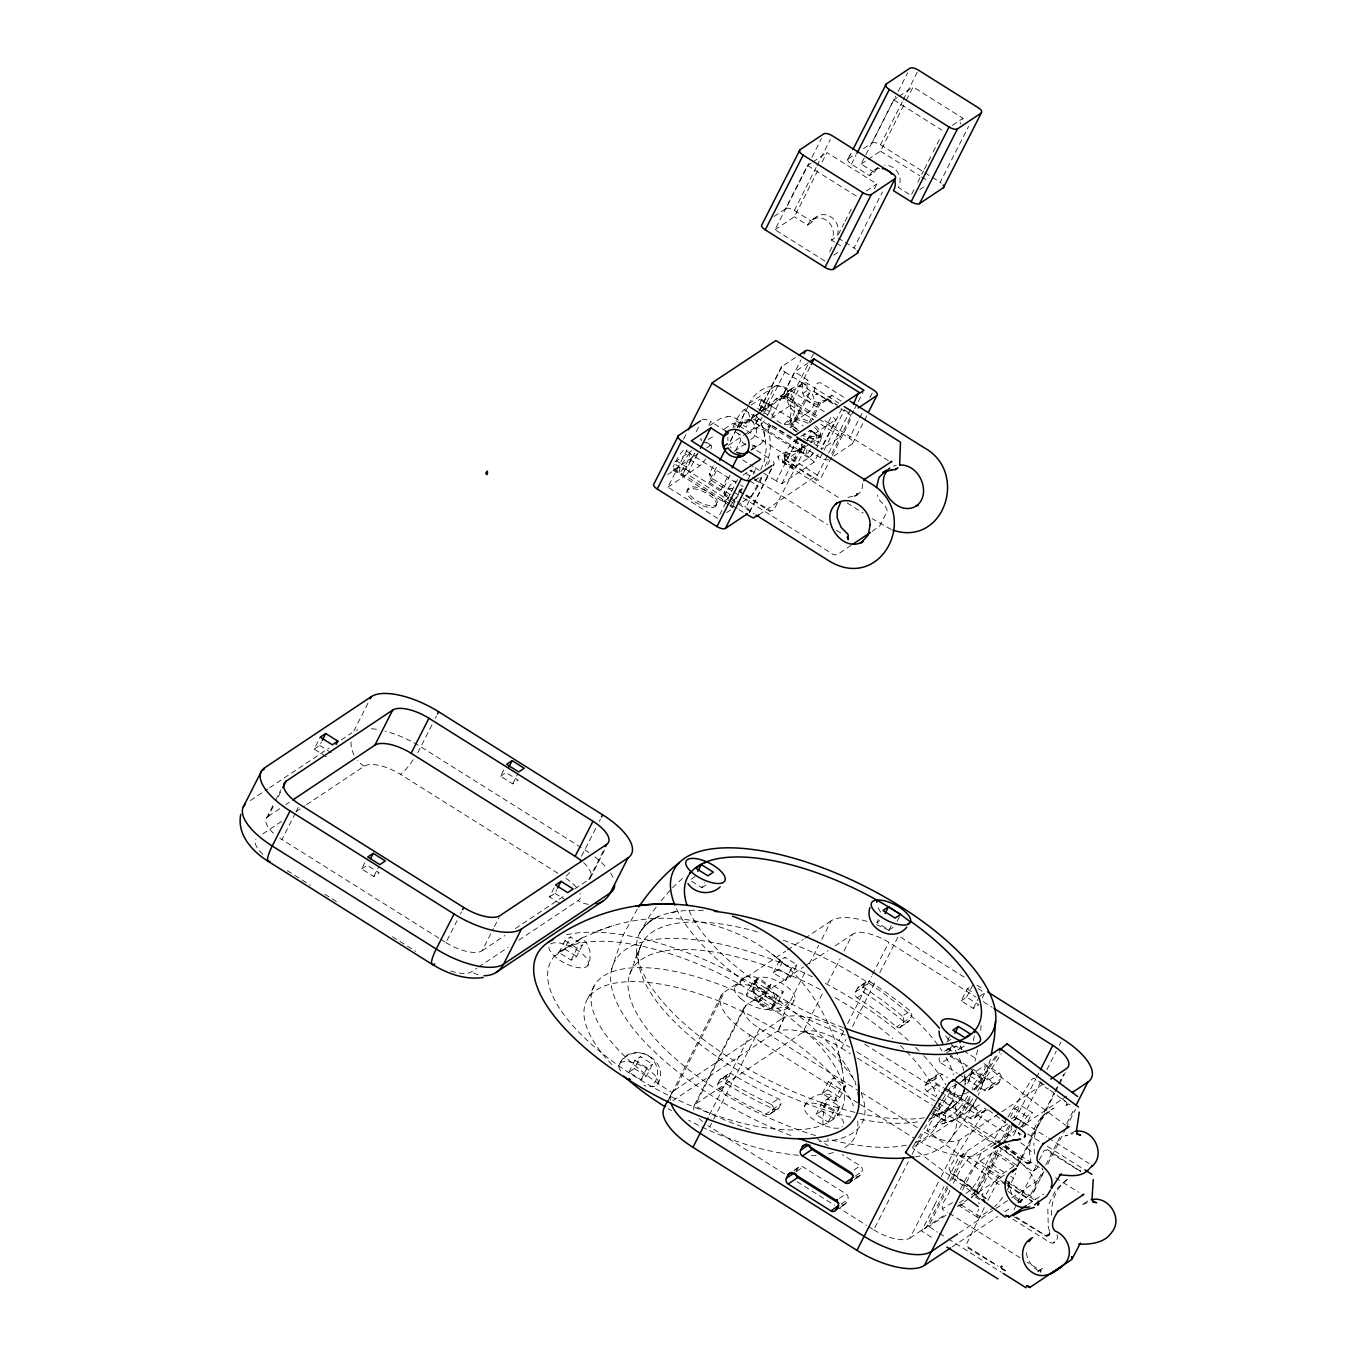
<?xml version="1.0" encoding="UTF-8"?>
<svg xmlns="http://www.w3.org/2000/svg" width="1356" height="1356" viewBox="0 0 1356 1356"><rect width="100%" height="100%" fill="white"/><g stroke="black" fill="none" stroke-linecap="round" stroke-linejoin="round"><path stroke-width="0.75" stroke-dasharray="5 3.75" d="M831.448 457.294L820.516 478.922L818.431 480.295L785.887 460.176C783.293 459.515 785.226 453.057 784.599 458.82L784.565 456.345L784.988 459.599M784.785 458.989L785.31 455.226L784.497 456.836L786.073 454.836M1008.949 1181.127C1007.983 1188.398 1015.135 1205.823 1022.373 1199.552L1018.17 1202.874L1021.882 1199.653L1021.373 1200.416M1067.053 1104.326C1066.426 1104.733 1067.003 1103.682 1066.833 1104.598M1051.409 1215.23C1051.205 1200.213 1056.595 1186.941 1068.443 1178.381L1056.324 1189.144L1049.019 1203.62M784.615 456.582L784.429 457.311M1019.593 1135.142L1018.898 1132.785L1019.61 1134.735M969.93 1098.97L959.031 1116.751L995.677 1144.193M1019.593 1135.006L1018.407 1132.345M1037.849 1166.109C1037.764 1169.211 1033.374 1171.94 1030.628 1170.313L997.338 1145.447M962.37 1080.376L984.1 1065.867C990.083 1068.223 969.676 1085.715 972.472 1088.546M980.727 1030.357L981.269 1023.17M1020.831 1201.619L1020.458 1200.518L1020.746 1202.789L1021.593 1200.077M1047.832 1209.06L1048.273 1226.553M1034.374 1137.396C1036.628 1124.717 1042.764 1115.09 1054.036 1108.123C1034.509 1117.666 1026 1140.938 1030.865 1161.397C1028.102 1164.262 1028.34 1163.719 1031.255 1161.499M963.404 1092.648L964.862 1085.834M977.608 1049.951L975.167 1060.951M990.355 1059.29L984.185 1080.596L978.269 1095.072M824.685 1107.632L825.041 1106.343M611.437 969.862L622.54 936.454L637.523 908.571M1066.765 1104.665L1067.003 1103.36M972.303 1070.664L967.252 1084.664M816.888 393.986C817.837 393.749 813.43 396.037 817.821 393.681C812.719 399.156 813.244 378.968 821.753 383.409L844.737 397.85M862.399 483.804C863.382 496.194 852.127 496.059 844.635 498.127M629.692 974.456L640.1 947.488L633.879 961.777M739.647 427.089L744.122 420.411L751.597 419.038A14.424 12.882 56.3 0 1 764.767 434.683A14.424 12.882 56.3 0 1 751.021 446.751M1016.763 1118.446L1013.305 1120.395M968.37 1081.885L971.676 1071.477L983.931 1079.19L980.591 1089.563M816.007 394.545L817.787 393.918L816.668 393.545L839.228 407.715M759.038 514.771L817.227 474.99L735.257 423.292L732.41 423.699L721.765 430.683M968.659 1091.97A192.315 77.597 26.9 0 1 958.404 1096.072C952.234 1098.987 939.657 1119.615 948.013 1121.937A194.789 78.597 26.9 0 0 972.744 1105.716L976.727 1098.394M755.8 980.218C742.681 1004.576 782.819 1024.628 794.565 999.779A21.73 8.763 26.9 0 0 769.835 978.252A21.73 8.763 26.9 0 0 761.58 991.083A21.73 8.763 26.9 0 0 794.497 999.88M995.812 1144.617L995.982 1140.447L968.32 1158.685L961.15 1168.109L952.251 1185.364M657.779 1084.105C671.474 1060.256 632.032 1038.916 619.658 1063.494M739.529 427.445L743.393 420.97L733.41 427.649M709.612 473.108L711.019 475.481L709.358 473.532L715.612 461.226M748.902 404.512C754.038 391.545 771.835 380.511 785.056 388.664C798.209 396.088 798.752 417.851 784.226 424.14L788.073 420.411C794.277 413.207 789.531 399.003 785.412 395.579L786.582 396.189M769.513 425.598L770.479 425.326L768.191 426.75L768.089 429.666M636.659 955.488L641.405 944.352M773.496 1006.796L774.513 1004.457M963.879 1091.309L960.353 1098.936M765.835 1114.107A4.204 3.576 19.1 0 0 771.462 1112.717L772.988 1109.327M1066.969 1104.004L1065.833 1105.547L1068.138 1104.733M975.54 1100.801L975.93 1100.021L968.998 1110.496L973.761 1104.293L964.082 1120.903L949.81 1140.074M964.455 1090.97L960.997 1097.852L962.167 1095.614M667.728 1101.428L721.528 994.965M760.682 469.973L764.665 460.04L766.225 449.141L765.259 437.92L761.258 423.682L762.953 420.479M771.411 1112.7L779.259 1107.462L780.903 1104.038A4.543 4 14.3 0 0 778.429 1098.801A173.907 70.173 26.9 0 1 732.223 1074.155A4.288 3.729 50.3 0 0 726.952 1075.393L719.477 1080.376A194.789 39.477 -57.9 0 0 717.883 1083.749A4.339 3.61 48 0 0 719.917 1089.343A192.45 77.665 26.9 0 0 765.801 1114.14L780.903 1104.038M738.257 425.615L745.63 410.885M744.325 1007L694.323 1105.513A150.482 60.732 26.9 0 0 753.563 1130.548M804.413 1106.293C809.21 1095.682 823.16 1090.868 833.533 1096.157M266.64 817.956L273.759 803.922M275.539 800.413L280.878 789.887M273.539 833.245A30.103 12.153 26.9 0 1 268.285 816.312L273.844 805.345M278.302 796.582L281.641 790.006M326.304 756.733L314.185 749.122L320.236 737.189M314.185 749.122L319.677 745.444L321.406 742.037M438.802 938.098L281.929 839.534L295.049 813.685M295.981 811.837L298.795 806.295M367.951 703.222L353.492 731.731A55.901 22.56 26.9 0 1 357.747 729.765M431.954 724.901L420.835 746.834A25.798 5.238 -57.9 0 1 416.682 754.292M435.293 718.324L436.412 716.138M361.679 868.925L367.171 865.264L379.29 872.891L373.798 876.552L361.679 868.925L366.866 858.704M373.798 876.552L378.985 866.331M824.906 261.064L774.988 229.706L807.566 165.5L811.091 163.144M773.988 216.519L785.904 208.57L808.803 163.415M811.956 157.194L821.448 138.498M500.567 776.225L506.059 772.564L518.178 780.175L512.687 783.853L500.567 776.225L505.754 766.004M785.904 208.57A6.983 2.814 26.9 0 1 794.311 210.451L816.109 167.483M817.058 165.618L830.33 139.465M774.988 229.706L794.379 216.774L818.329 169.551M822.16 162.008L826.94 152.567L876.857 183.924L873.976 189.586M683.577 439.225L687.373 431.733M698.018 453.718L694.56 456.023L684.373 449.616A10.356 2.102 -57.9 0 0 676.203 460.667L674.559 463.921L684.746 470.312A10.356 2.102 -57.9 0 0 684.339 476.176L674.152 469.769A10.356 2.102 -57.9 0 1 674.186 464.667M512.687 783.853L517.873 773.615M717.799 518.5L667.881 487.143L687.051 449.734M696.187 431.7L699.238 425.699M684.746 470.312L686.39 467.074A10.356 2.102 -57.9 0 1 694.56 456.023M440.598 939.216L445.938 942.573L457.057 920.639M460.396 914.063L461.515 911.876M667.694 474.566L677.898 467.752A6.983 2.814 26.9 0 1 686.322 469.634L694.764 453.006M708.815 425.276L710.697 421.58L725.579 430.92M697.611 453.819L687.272 474.193L726.477 498.839M847.839 159.211L851.636 151.736M877.705 167.89A14.424 12.882 56.3 0 0 874.417 172.398L869.569 175.636L851.399 164.212A6.983 2.814 26.9 0 1 848.229 158.822L851.076 153.228M851.399 164.212L856.128 154.872M687.204 490.482L688.102 488.719M874.417 172.398L861.145 164.059L893.723 99.869L897.248 97.513M863.552 148.601L872.061 142.922L895.757 96.225M898.113 91.547L907.605 72.868M733.003 426.971A10.356 2.102 -57.9 0 1 734.308 424.038L735.952 420.784A10.356 2.102 -57.9 0 1 744.139 409.732L749.309 406.275M730.121 475.244L723.629 488.041L720.968 489.804L708.815 482.177L717.087 465.888M872.061 142.922A6.983 2.814 26.9 0 1 880.468 144.804L902.265 101.836M903.215 99.971L917.436 71.953M730.308 441.632L736.85 428.716M737.783 426.869L748.088 406.58M708.815 482.177L711.476 480.397L717.9 467.735M829.702 251.623L833.533 244.063M838.313 234.622L844.059 223.299M845.025 221.401L852.687 206.298M868.196 159.364L880.519 151.126L905.435 102.039M906.384 100.141L913.097 86.92L963.014 118.277L960.133 123.955M735.477 450.785L740.817 440.259L738.732 433.903M751.597 419.038L754.326 413.665M445.938 942.573A30.103 12.153 26.9 0 0 482.194 950.709L493.448 928.538M494.381 926.69L499.059 917.47M767.818 414.868L769.462 411.614A10.356 2.102 -57.9 0 0 769.869 405.766L759.682 399.359A10.356 2.102 -57.9 0 1 759.275 405.224L757.631 408.461L767.818 414.868A10.356 2.102 -57.9 0 1 767.411 415.631M759.818 409.546L781.378 367.018M759.258 411.004L781.768 366.645L797.091 356.425M720.968 489.804L728.392 475.193M743.359 435.344L753.326 428.699L758.699 418.106M762.733 410.139L774.852 386.291A11.628 4.695 26.9 0 1 788.853 389.426L824.346 411.716M716.087 505.72A16.34 6.594 26.9 0 0 697.509 489.465A16.34 6.594 26.9 0 0 691.34 499.127A16.34 6.594 26.9 0 0 716.087 505.72L716.968 503.974A16.34 6.594 26.9 0 0 698.408 487.702A16.34 6.594 26.9 0 0 692.221 497.364A16.34 6.594 26.9 0 0 716.968 503.974M828.686 459.498A6.983 2.814 26.9 0 1 820.278 457.616L760.547 420.089L762.072 417.089M763.598 414.089L784.938 372.019A6.983 2.814 26.9 0 1 781.768 366.645M725.341 501.923L724.07 501.127A10.356 2.102 -57.9 0 1 724.46 495.279L726.121 492.025A10.356 2.102 -57.9 0 1 734.291 480.973L735.562 481.77M855.534 249.046A6.983 2.814 26.9 0 0 854.043 247.979L882.468 191.925M719.68 514.788L737.528 479.6M772.123 416.326L794.684 371.883L808.786 362.476M757.377 414.699L781.209 398.8L801.023 359.747M753.326 428.699A11.628 4.695 26.9 0 1 767.343 431.852L770.903 424.835M785.226 396.596C773.751 394.918 765.886 409.444 774.446 417.817A14.424 12.882 56.3 0 0 796.989 417.987A14.424 12.882 56.3 0 0 785.226 396.596L788.853 389.426M747.783 479.702L749.444 476.465A10.356 2.102 -57.9 0 0 749.834 470.6L754.936 473.803M781.209 398.8A6.983 2.814 26.9 0 1 789.616 400.681L810.244 360.018M811.193 358.17L814.007 352.628M753.156 474.075L756.919 466.65M771.191 418.19L790.565 405.258L810.312 366.357M749.715 511.924A6.983 2.814 26.9 0 0 746.037 507.161L761.987 475.736M767.615 464.65L770.428 459.091L752.75 447.989A14.424 12.882 56.3 0 1 750.919 450.328M559.875 903.469L549.485 896.943L555.536 885.01M742.885 501.771L749.8 497.16A10.356 2.102 -57.9 0 0 757.97 486.109L759.631 482.855A10.356 2.102 -57.9 0 0 760.021 477.007L754.834 480.465M790.514 421.53L791.395 419.767M797.328 432.106L790.379 427.733L806.905 395.155L809.278 393.579A14.424 12.882 56.3 0 1 807.956 380.205L794.684 371.883M549.485 896.943L554.977 893.282L556.706 889.875M790.379 427.733L792.735 426.157L809.278 393.579M749.207 512.551L773.598 464.481A6.983 2.814 26.9 0 0 770.428 459.091M749.597 512.161L773.971 464.108M913.927 189.755L911.062 195.417L898.299 187.399A14.424 12.882 56.3 0 0 897.791 172.466A14.424 12.882 56.3 0 0 884.62 165.161M917.758 182.196L923.521 170.873M924.47 168.992L932.131 153.872M933.098 151.991L940.759 136.888M813.566 452.955A10.356 2.102 -57.9 0 1 809.549 457.277L794.006 467.65L783.819 461.243A10.356 2.102 -57.9 0 1 784.226 455.396L785.87 452.141A10.356 2.102 -57.9 0 1 794.057 441.09L799.226 437.632M581.334 856.229A25.798 5.238 -57.9 0 0 584.826 849.873L595.962 827.94M599.301 821.363L600.403 819.16M818.244 454.124L814.21 462.074L781.785 483.719A11.628 4.695 26.9 0 1 776.276 481.041L797.803 438.615M809.024 422.58L819.227 402.478L821.583 400.884A14.424 12.882 56.3 0 0 831.838 395.206L841.415 401.223M810.464 422.835L821.583 400.884M781.785 483.719L801.955 443.937M794.006 467.65A10.356 2.102 -57.9 0 1 794.413 461.786L796.057 458.548A10.356 2.102 -57.9 0 1 804.244 447.497L809.413 444.039M807.142 440.598A10.356 2.102 -57.9 0 0 807.549 439.819L809.193 436.581A10.356 2.102 -57.9 0 0 809.583 430.716L819.787 437.124A10.356 2.102 -57.9 0 1 819.38 442.971L817.736 446.226A10.356 2.102 -57.9 0 1 816.888 447.802M941.2 183.026A6.983 2.814 26.9 0 0 940.2 182.331L968.625 126.294M574.808 888.892L588.792 879.552L604.369 848.856M590.436 877.925L604.674 849.856M819.38 436.768L820.278 435.022M558.994 952.539L565.045 940.606L570.537 936.945L582.656 944.556L576.605 956.488L571.113 960.15L558.994 952.539L564.486 948.878L570.537 936.945M814.21 462.074A11.628 4.695 26.9 0 0 809.922 458.599L812.6 453.294M816.634 445.344L831.431 416.173A11.628 4.695 26.9 0 1 835.72 419.648L820.939 448.819M841.788 408.783L821.109 449.548L840.483 436.615L820.872 424.292M820.278 457.616L823.092 452.073M824.024 450.226L844.669 409.546M571.113 960.15L577.164 948.234L582.656 944.556M817.244 475.515L827.702 454.887M828.652 453.006L850.534 409.885M831.736 453.497L853.636 410.682M854.585 408.817L857.399 403.257M858.348 401.41L863.043 392.155M832.381 455.463L851.314 417.801L850.432 414.936L840.957 408.817M833.787 456.091L852.517 443.598A6.983 2.814 26.9 0 0 849.348 438.208L862.484 412.326M869.976 397.545L873.739 390.155M852.517 443.598L866.959 415.495M587.928 998.406L595.047 984.371M695.221 876.468L689.729 880.129L701.849 887.756L704.442 882.637M628.879 1072.189L634.93 1060.273L640.422 1056.595L652.541 1064.223L646.49 1076.139L640.998 1079.817L628.879 1072.189L634.371 1068.528L640.422 1056.595M640.998 1079.817L647.049 1067.884L652.541 1064.223M669.389 1097.936L672.017 1092.648M670.356 1100.58A55.901 22.56 26.9 0 1 674.729 1090.173L724.579 991.931L785.734 951.115M777.225 1003.745L765.106 996.135L759.614 999.796L771.734 1007.406L777.225 1003.745L783.276 991.812L771.157 984.202L763.801 998.762L758.326 1002.44L746.19 994.812L752.241 982.897L757.733 979.218L769.869 986.846L764.377 990.507L752.241 982.897M757.733 979.218L751.682 991.151L746.19 994.812M693.899 1109.852A30.103 12.153 26.9 0 1 696.12 1103.598L745.97 1005.372L803.633 966.879M758.326 1002.44L765.665 987.863L771.157 984.202M773.344 972.811L779.395 960.879L784.887 957.217L797.006 964.828L790.955 976.761L785.463 980.422L773.344 972.811L778.836 969.15L784.887 957.217M709.425 1114.869L749.919 1035.069A55.901 22.56 26.9 0 1 724.579 991.931M784.649 1173.872L709.781 1126.836L712.9 1120.683M713.68 1119.158L759.614 1028.594A30.103 12.153 26.9 0 1 745.97 1005.372M771.734 1007.406L777.785 995.473L783.276 991.812M785.463 980.422L791.531 968.489L797.006 964.828M674.729 1090.173L781.327 1019.017L806.244 969.896M809.363 963.76L818.702 945.352M821.821 939.2L831.16 920.792A55.901 22.56 26.9 0 1 868.01 921.69M784.565 1016.864L777.988 1031.238L784.565 1016.864A150.482 60.732 26.9 0 0 603.25 976.201A150.482 60.732 26.9 0 0 671.508 1092.326M696.12 1103.598L802.718 1032.458L823.736 991.016M827.635 983.337L840.093 958.777M843.991 951.115L852.551 934.233A30.103 12.153 26.9 0 1 888.824 942.352L976.167 997.236M893.163 927.284L889.044 930.03L876.925 922.419L878.654 919.012M889.044 930.03L891.638 924.911M897.13 921.249L900.587 914.436M802.718 1032.458A30.103 12.153 26.9 0 1 838.974 1040.594L843.771 1031.153M847.602 1023.594L871.569 976.371M872.518 974.472L888.824 942.352M672.864 1100.699L774.208 1033.052A55.901 22.56 26.9 0 1 841.551 1048.154L846.008 1039.391M852.568 1026.458L875.925 980.405M879.824 972.727L898.503 935.894L964.472 977.32M822.261 1093.512L828.313 1081.596L833.804 1077.918L845.941 1085.546L839.889 1097.479L834.398 1101.14L822.261 1093.512L827.753 1089.851L833.804 1077.918M816.075 1114.479L822.126 1102.547L827.618 1098.885L839.737 1106.496L833.686 1118.429L828.211 1122.09L816.075 1114.479L821.567 1110.801L827.618 1098.885M796.057 1171.77L797.837 1168.262A4.305 3.831 56.3 0 1 803.176 1166.991L845.958 1193.873A4.305 3.831 56.3 0 1 847.737 1199.619L845.958 1203.128L840.517 1206.772M834.398 1101.14L840.449 1089.207L845.941 1085.546M828.211 1122.09L834.262 1110.157L839.737 1106.496M855.958 1177.889L860.212 1175.059L861.992 1171.55A4.305 3.831 56.3 0 0 860.196 1165.804L842.364 1154.617M961.167 1000.813L966.659 997.152L978.778 1004.762L973.286 1008.44L961.167 1000.813L967.218 988.897L971.337 986.134M966.659 997.152L972.71 985.219M947.675 1040.357L949.403 1036.95M935.945 1096.885L927.046 1091.292A4.305 3.831 56.3 0 1 925.25 1085.546L927.029 1082.037L936.725 1075.562A4.305 3.831 56.3 0 1 942.064 1074.291L947.42 1077.647M936.725 1075.562L934.945 1079.071A4.305 3.831 56.3 0 0 936.725 1084.817L942.081 1088.173M949.183 1051.002L950.963 1047.493A4.305 3.831 56.3 0 1 952.878 1045.781M973.286 1008.44L978.473 998.202M982.236 997.948L984.829 992.846L977.896 988.49M960.658 1046.273L958.929 1049.68L952.014 1045.323M868.433 1226.502L873.773 1229.858L908.283 1161.855M912.113 1154.295L923.622 1131.633A30.103 12.153 26.9 0 0 959.878 1139.752L1000.067 1112.937M873.773 1229.858A30.103 12.153 26.9 0 0 910.045 1237.994L940.403 1178.127M941.183 1176.601L959.878 1139.752M937.742 1098.004L969.828 1118.158A4.305 3.831 56.3 0 0 975.167 1116.903L976.947 1113.395A4.305 3.831 56.3 0 0 975.167 1107.649L932.386 1080.766A4.305 3.831 56.3 0 0 927.029 1082.037M959.099 1074.427L984.066 1090.105A4.305 3.831 56.3 0 0 989.405 1088.834L991.185 1085.325A4.305 3.831 56.3 0 0 989.405 1079.579L969.794 1067.257M934.301 1205.62L921.656 1230.943L934.267 1239.147M934.386 1205.416L943.979 1186.534M947.708 1179.178L958.607 1157.787L963.218 1153.736L1003.83 1179.262M975.167 1116.903L984.863 1110.428L986.643 1106.92M989.405 1088.834L999.101 1082.359L1000.881 1078.851A4.305 3.831 56.3 0 0 999.084 1073.105L979.49 1060.782M947.302 1186.042L926.351 1227.231L921.741 1231.282M949.827 1181.042L962.523 1156.024M947.844 1187.992L928.64 1226.231L937.572 1232.18M951.827 1180.127L966.964 1151.227M949.692 1190.415C949.064 1196.721 934.589 1208.637 947.454 1212.162M960.37 1189.314L963.048 1184.059A21.493 4.356 -57.9 0 1 980.015 1161.126L992.931 1152.498L1014.322 1165.94A21.493 4.356 -57.9 0 1 1017.424 1166.465M962.574 1190.043L981.269 1153.193L1017.966 1128.7M991.846 1152.803L976.625 1182.33L971.591 1189.178L965.964 1193.534M1010.39 1117.225L1014.712 1108.7L1020.204 1105.038L1032.323 1112.649L1026.272 1124.582L1022.153 1127.328M996.016 1150.634L972.794 1196.297M1002.152 1138.548L1008.83 1125.395M1011.407 1118.802L1014.152 1116.971L1020.204 1105.038M997.83 1150.125L975.337 1194.534L975.218 1195.551L980.591 1198.941M1004.186 1137.582L1009.847 1126.412M979.591 1199.636L971.574 1194.602A21.493 4.356 -57.9 0 0 988.558 1171.669L992.117 1164.651A21.493 4.356 -57.9 0 0 992.931 1152.498M1002.982 1143.617L1035.56 1079.393M1036.526 1077.512L1039.408 1071.833M1002.304 1147.362L979.846 1191.517M1006.627 1138.837L1011.847 1128.548M1018.678 1202.484L1030.899 1194.314A55.901 22.56 26.9 0 0 1005.559 1151.193L1009.118 1144.176M1015.78 1131.023L1012.678 1137.159L941.369 1092.36M1018.898 1124.87L1040.713 1081.902M1046.934 1069.613L1056.273 1051.205M1059.392 1045.069L1060.951 1041.984M1021.644 1126.548L1026.831 1116.327L1032.323 1112.649M984.287 1207.62L966.303 1244.452L967.964 1246.978L997.491 1265.538M988.015 1200.28L997.609 1181.618L999.677 1181.11L1005.779 1184.771M1016.627 1166.855L1054.019 1093.173M1054.968 1091.275L1057.85 1085.614M1058.799 1083.732L1063.596 1074.274M1018.271 1165.211L1054.697 1093.428M1055.646 1091.529L1058.528 1085.868M1059.494 1083.986L1065.24 1072.647M1007.186 1190.144A21.493 4.356 -57.9 0 0 1009.949 1185.11L1013.508 1178.093A21.493 4.356 -57.9 0 0 1015.644 1173.465M1014.034 1209.654L1016.831 1204.128M1017.763 1202.297L1038.255 1161.889M1039.188 1160.041L1043.849 1150.854L1045.696 1149.905L1080.105 1171.194M1030.899 1194.314L1042.696 1171.075M1045.815 1164.94L1059.833 1137.311M1066.833 1123.497L1074.63 1108.14M1033.95 1191.28L1043.95 1171.584M1047.781 1164.024L1065.036 1130.023M1065.986 1128.141L1075.579 1109.242M962.692 1155.702L963.218 1153.77M765.004 466.261C771.174 455.091 771.666 441.446 768.005 429.377M730.647 440.395L736.359 429.31M962.099 1095.767L960.709 1098.174A180.585 72.868 26.9 0 1 936.132 1114.463L932.25 1115.513M639.507 933.437L650.049 915.215L658.66 903.893M909.351 1020.492L901.384 1025.95M587.741 965.675A21.73 8.763 26.9 0 0 563.859 943.979A21.73 8.763 26.9 0 0 554.536 956.234A21.73 8.763 26.9 0 0 587.741 965.675L589.996 959.489L589.945 950.742L586.69 943.217L581.826 938.013L603.59 928.86M950.675 1103.869L935.047 1128.209M759.75 410.427L764.835 403.41A5.933 1.203 -57.9 0 1 765.835 402.715L803.142 425.954M810.735 442.463L815.82 435.445A5.933 1.203 -57.9 0 1 816.821 434.751L815.871 440.022A16.814 3.407 -57.9 0 1 813.939 443.937M1047.154 1236.028L1049.425 1234.892M1030.255 1162.465C1027.746 1163.007 1033.56 1162.719 1027.119 1163.262M931.775 1114.632L934.809 1109.852M913.452 1145.786L912.537 1147.871L979.998 1198.263M913.741 1145.328L922.436 1131.548M924.063 1128.989L945.454 1095.106M947.505 1091.851L951.624 1085.342M967.709 1096.089L962.709 1103.801M970.099 1096.563L955.472 1119.158M974.167 1090.122L995.558 1056.256M975.828 1089.614L999.694 1051.815M972.642 1098.919L963.641 1113.073L959.031 1116.666M977.523 1091.207L1001.237 1053.646M1006.864 1118.768L995.507 1137.04L996.152 1139.938L1001.83 1144.362M1007.983 1116.988L1031.628 1079.562C1035.408 1074.884 1043.612 1087.834 1048.476 1089.021M734.901 986.863L740.952 979.659L744.512 977.422M641.202 930.402L648.168 922.707L658.524 916.368L651.151 920.351L643.219 927.606M733.884 501.144L737.155 495.838A16.814 3.407 -57.9 0 0 739.647 490.889L740.817 485.601M810.634 449.514L807.159 453.938A5.933 1.203 -57.9 0 1 806.159 454.633L754.8 422.547L756.123 417.343A16.814 3.407 -57.9 0 1 757.021 415.428M972.76 1196.365L971.642 1197.873M1047.663 1235.808L1049.697 1233.943L1046.188 1235.858M979.71 1191.738L975.235 1195.568M759.123 418.241L756.173 421.902A5.933 1.203 -57.9 0 1 755.173 422.597L754.8 422.547M972.218 1089.953A192.315 77.597 26.9 0 0 983.117 1079.851L983.931 1079.19M733.359 501.89L730.935 504.822A5.933 1.203 -57.9 0 1 730.545 505.144M816.075 394.579L817.024 393.969C815.753 394.782 817.312 394.121 816.804 393.935M661.135 900.672L671.084 889.282M962.048 1104.716L957.98 1109.733M1047.154 1235.909L1050.188 1233.774M1048.9 1235.13L1049.595 1231.824M750.699 439.581C764.496 430.022 749.58 422.479 748.292 411.699M1048.883 1235.214L1049.425 1234.502L1045.629 1235.502L1016.203 1217.027M770.225 425.411L768.191 426.733L771.513 425.513M768.191 426.75L770.428 425.326M958.523 1109.106L954.115 1113.361L927.657 1130.904M1029.95 1162.787L1028.577 1163.329M672.491 887.841L684.814 876.145M1030.441 1162.177L1026.56 1162.838L1003.474 1145.6M956.522 1084.664L947.861 1095.546L929.114 1125.311L926.962 1130.548L1001.304 1186.297M768.852 426.004L769.7 425.547M967.031 1151.176L1009.373 1122.802M957.404 1102.411L950.641 1108.496L953.251 1106.174M955.285 1119.361L912.537 1147.888M786.226 396.257L783.446 398.037L789.311 393.376L788.09 395.969L789.514 398.444L817.837 416.258M756.428 414.885L745.427 423.614L747.563 422.208C741.596 425.903 735.155 414.207 727.138 416.767M580.843 938.691L581.826 938.03L580.114 939.132M579.876 939.335L570.181 945.827M770.496 1113.852L778.31 1108.649M900.384 1027.153L908.215 1021.932M674.949 461.938L691.645 450.768M793.853 421.869L809.735 411.241M727.867 1074.24L720.358 1079.257M865.925 982.1L858.416 987.1M899.011 96.327L913.097 86.92M812.854 161.974L826.94 152.567M848.229 158.822L855.043 154.279M861.145 164.059L866.433 160.533M873.942 170.314L878.79 167.076M952.437 125.345L963.014 118.277M812.007 219.791L816.854 216.553M807.651 225.096L812.481 221.876A14.424 12.882 56.3 0 1 830.804 216.807A14.424 12.882 56.3 0 1 836.364 236.876L831.516 240.097A14.424 12.882 56.3 0 0 825.957 220.045A14.424 12.882 56.3 0 0 807.651 225.096L794.379 216.774M866.281 190.976L876.857 183.924M919.877 189.535L923.385 187.196M833.72 255.182L838.991 251.657M709.866 425.445L720.443 418.479L727.613 416.699M774.852 386.291L749.953 402.901A11.628 4.695 26.9 0 0 749.122 403.935M751.038 405.122L759.682 399.359M791.768 388.697L775.174 399.766L793.87 387.308M761.258 411.054L804.328 382.578L806.634 382.951L838.822 403.173M706.662 447.955L710.103 445.649L703.323 441.378M735.952 420.784L746.139 427.191A10.356 2.102 -57.9 0 1 754.326 416.139L759.513 412.682M761.225 411.529L769.869 405.766M784.938 372.019L803.108 383.443L807.956 380.205M674.152 469.769L689.696 459.396A10.356 2.102 -57.9 0 0 694.899 453.396M737.359 427.581L749.444 419.512A10.356 2.102 -57.9 0 0 754.055 414.377M784.785 397.342L787.294 395.664M802.854 393.46L807.701 390.223M728.426 445.31L741.715 436.463M667.881 487.143L699.882 465.803A10.356 2.102 -57.9 0 0 705.662 458.921M747.546 433.988L759.631 425.92A10.356 2.102 -57.9 0 0 764.242 420.784M734.206 451.328L747.851 442.225M803.108 383.443A14.424 12.882 56.3 0 0 809.481 401.935A14.424 12.882 56.3 0 0 826.99 398.444L831.838 395.206M823.838 401.885L828.686 398.664M250.385 800.549L267.861 788.887M269.607 787.717L329.016 748.054M341.254 739.901L351.746 732.901M742.935 475.21L749.834 470.6M800.955 436.479L809.583 430.716M807.108 438.768L835.72 419.648M724.07 501.127L729.24 497.669M783.819 461.243L799.362 450.87A10.356 2.102 -57.9 0 0 803.972 445.734M811.142 442.887L819.787 437.124M268.285 816.312L284.014 805.82M285.76 804.65L289.252 802.311M726.613 512.619L731.901 509.093M262.844 833.872L282.065 821.041M296.049 811.702L304.795 805.871M306.541 804.701L364.205 766.225A30.103 12.153 26.9 0 1 400.461 774.361L560.892 875.145M851.212 545.315L837.262 554.621L833.754 554.807L740.885 496.465M872.145 531.349L879.569 526.196L887.18 511.382C887.316 504.991 877.807 502.093 877.552 495.008M482.194 950.709L504.924 935.538M515.399 928.538L564.333 895.892M450.751 970.964A30.103 12.153 26.9 0 0 471.515 971.76L476.77 968.252M478.515 967.082L508.212 947.268M518.704 940.267L578.114 900.604A30.103 12.153 26.9 0 0 580.046 893.35M554.519 956.116L579.792 939.335M701.849 887.756L705.967 885.01M787.48 949.946L803.21 939.454M804.956 938.284L831.16 920.792M805.379 965.709L828.092 950.556M835.076 945.895L852.551 934.233M876.925 922.419L879.671 920.571M901.452 1026.017A4.322 3.509 -89.7 0 1 896.469 1026.899A172.89 69.766 26.9 0 0 857.111 997.762A4.305 3.966 65.5 0 1 855.534 991.897A174.06 35.29 -57.9 0 0 857.433 988.304L864.908 983.303A4.305 3.983 66.9 0 1 870.399 981.93M717.883 1083.749L732.223 1074.155M855.517 991.897L870.399 981.947A194.027 78.292 26.9 0 1 910.113 1010.864A4.56 3.814 -89.7 0 1 911.249 1017.085L896.435 1026.967M719.934 1089.326L727.274 1084.427A172.89 69.766 26.9 0 0 773.53 1108.988A4.322 3.746 14.4 0 0 779.361 1107.496M857.111 997.762L864.467 992.863A192.45 77.665 26.9 0 1 904.147 1021.814A4.204 3.543 -88 0 0 909.266 1020.746M719.477 1080.376A4.305 3.644 48.8 0 1 724.68 1079.19A194.027 78.292 26.9 0 0 770.53 1104.038L778.463 1098.733M903.333 1022.39A4.543 3.644 88.7 0 0 902.147 1016.237L910.113 1010.864M979.337 996.507L984.829 992.846M946.81 1042.069L950.929 1039.323M944.607 1051.205L951.861 1046.357M946.115 1050.73L950.963 1047.493M946.624 1052.697L956.302 1046.222L961.658 1049.595M960.302 1048.764L964.421 1046.018M939.352 1057.799A4.305 3.831 56.3 0 0 941.284 1063.223L950.963 1056.748L967.014 1066.833M793.887 1170.364L798.735 1167.126M927.945 1080.902L937.623 1074.427M794.802 1170.296L797.837 1168.262M796.718 1171.313L803.176 1166.991M925.25 1085.546L942.064 1074.291M927.046 1091.292L936.725 1084.817M854.144 1169.855L860.196 1165.804M989.405 1079.579L999.084 1073.105M855.517 1175.872L861.992 1171.55M984.066 1090.105L1000.881 1078.851M854.45 1179.432L859.297 1176.194M988.507 1089.97L998.186 1083.495M839.296 1198.314L845.958 1193.873M975.167 1107.649L981.219 1103.598M841.279 1203.942L847.737 1199.619M969.828 1118.158L985.015 1108.005M840.212 1207.501L845.059 1204.264M974.269 1118.039L983.947 1111.564M1001.813 1111.767L1042.001 1084.936M1019.712 1127.531L1066.901 1096.055M952.42 1202.586L942.217 1208.84M963.506 1199.992L958.658 1203.23L980.049 1216.654L992.965 1208.043M986.185 1194.212A21.493 4.356 -57.9 0 1 1001.406 1174.567L1014.322 1165.94M910.045 1237.994L944.996 1214.671M957.217 1206.501L969.455 1198.331M971.201 1197.178L1004.406 1175.008M946.047 1215.179L928.724 1226.621M960.15 1205.772L965.404 1202.264M959.387 1232.774L994.338 1209.45M996.084 1208.281L1010.067 1198.941M1011.813 1197.789L1038.018 1180.279A55.901 22.56 26.9 0 0 1041.967 1167.872M952.268 1246.808L997.711 1216.485M1004.694 1211.823L1011.678 1207.145M1027.984 1204.467L1043.679 1193.992M708.357 439.598L715.07 435.14M751.597 450.056L760.207 444.31M1087.8 1200.958L1081.512 1205.026L1089.309 1201.908M785.904 454.938L797.396 450.531L804.684 445.717L797.396 450.531L802.582 447.209C798.074 454.938 774.598 448.361 779.208 460.277L839.94 498.432M607.098 927.657C663.254 908.164 728.918 919.487 775.31 956.641M596.657 931.267L613.658 925.385M954.404 1119.632L939.979 1124.599L948.013 1121.937L933.403 1113.7M943.268 1112.479L935.233 1114.632M893.451 466.057L896.384 465.227M752.122 445.005L755.207 445.988L754.139 445.48M1075.054 1131.328L1065.138 1135.972L1073.291 1133.684M670.491 912.741L675.474 911.774M732.782 488.431C728.867 487.736 721.307 491.787 725.714 495.974M1038.289 1270.657L1043.052 1268.148L1037.933 1271.691L1041.628 1268.809L1040.493 1272.403L1040.052 1270.199L1027.085 1262.199M985.575 1065.63L1065.85 1125.463M987.829 1109.7L985.1 1110.615L948.98 1168.075L950.37 1171.72L980.151 1193.975L950.42 1171.991M1020.017 1133.938L1021.407 1134.447M891.231 529.484L872.111 518.636M689.984 453.65L689.611 453.582A5.933 1.203 -57.9 0 0 688.611 454.294L682.39 463.277A16.814 3.407 -57.9 0 0 679.898 468.21L678.949 473.481A5.933 1.203 -57.9 0 0 679.949 472.786L686.17 463.803A16.814 3.407 -57.9 0 0 688.662 458.853L689.984 453.65L735.698 482.363M1038.476 1270.708C1033.17 1268.47 1025.78 1259.131 1026.509 1250.995M951.878 1051.053L946.03 1047.239M740.037 984.388L773.886 1005.66A163.161 65.851 26.9 0 1 777.547 1129.294A163.161 65.851 26.9 0 1 549.078 985.761A163.161 65.851 26.9 0 1 740.037 984.388A20.679 12.763 41.5 0 1 761.801 980.202A20.679 12.763 41.5 0 1 773.886 1005.66M772.615 425.852L794.226 438.852M1016.678 1165.194L995.287 1151.753M1014.373 1216.976L1046.866 1236.519M812.888 390.918L835.703 404.732M844.483 410.037L849.737 413.224M752.021 991.355L762.767 998.118M967.862 1248.012L998.135 1266.335M648.083 1055.68L648.354 1055.849A20.357 19.916 -46 0 1 651.897 1086.614M933.826 1114.208L945.759 1121.7M737.223 508.5L671.034 466.752M738.952 509.585L744.156 512.839M1005.44 1146.329L1043.035 1169.906M1055.561 1177.754L1078.834 1192.348M893.723 99.869L941.844 130.091M880.468 144.804L940.2 182.331M880.519 151.126L919.741 175.772M921.521 176.89L926.877 180.246M807.566 165.5L857.484 196.857M794.311 210.451L812.481 221.876M838.127 237.978L843.432 241.317M845.195 242.419L854.043 247.979M831.516 240.097L834.703 242.114M836.313 243.114L841.093 246.114M826.99 398.444L837.584 405.105M824.923 420.716L890.417 461.938M789.616 400.681L849.348 438.208M790.565 405.258L813.753 419.818M760.801 399.003L771.005 405.393M810.719 430.361L820.905 436.751M810.176 430.377L817.21 434.801M759.275 405.224L769.462 411.614M792.735 426.157L797.955 429.428M809.193 436.581L819.38 442.971M807.549 439.819L817.736 446.226M803.277 438.344L810.413 442.819M771.937 425.716L803.125 445.31M744.139 409.732L754.326 416.139M794.057 441.09L804.244 447.497M749.444 419.512L759.631 425.92M799.362 450.87L809.549 457.277M767.343 431.852L809.922 458.599M785.87 452.141L796.057 458.548M734.308 424.038L739.393 427.242M784.226 455.396L794.413 461.786M736.172 432.394L742.969 436.649M782.7 461.616L792.887 468.006M847.093 502.923L863.179 513.026M742.58 459.87L753.224 466.549M754.987 467.667L762.089 472.125M763.869 473.244L776.276 481.041M706.154 442.09L711.239 445.276M750.97 470.244L754.36 472.38M745.359 473.058L750.732 476.414M752.512 477.532L827.533 524.67M836.466 530.281L843.601 534.773M754.529 479.651L759.631 482.855M749.478 480.77L757.97 486.109M740.664 484.973L743.207 486.567M689.696 459.396L699.882 465.803M740.885 491.567L739.613 490.753A10.356 2.102 -57.9 0 0 744.207 485.618M745.97 494.754L749.8 497.16M739.206 491.126L744.427 494.398M746.156 495.482L770.496 510.771L773.479 510.67L804.515 449.768L803.922 445.971M731.952 490.855L710.527 477.397L709.341 473.566L710.12 474.837M733.749 491.974L739.105 495.347M711.476 480.397L723.629 488.041M676.203 460.667L686.39 467.074M726.121 492.025L731.206 495.228M686.322 469.634L728.477 496.127M730.24 497.228L735.511 500.534M737.257 501.635L746.037 507.161M724.46 495.279L729.291 498.211M731.07 499.347L754.292 513.924M728.274 499.957L733.613 503.313M730.426 505.127L732.986 506.737M673.017 470.142L728.036 504.686M729.731 505.754L733.121 507.89M976.947 985.168L984.066 989.643M967.218 988.897L972.405 992.151M983.303 1001.711L992.202 1007.305M963.438 1050.714L977.693 1059.663M948.403 1053.815L968.015 1066.138M968.794 1067.952L993.745 1083.63A4.305 3.831 56.3 0 0 999.101 1082.359M970.93 1072.206L983.117 1079.851M970.438 1076.274L982.71 1083.969M779.395 960.879L791.531 968.489M1014.712 1108.7L1026.831 1116.327M941.284 1063.223L957.319 1073.308M1016.746 1118.124L1046.73 1136.904M1048.493 1138.006L1089.105 1163.516M778.836 969.15L790.955 976.761M1014.152 1116.971L1026.272 1124.582M581.266 847.619L420.835 746.834A55.901 22.56 26.9 0 0 385.019 731.104M1027.611 1133.921L1040.12 1141.786M1047.273 1146.278L1083.037 1168.753M946.335 1088.495L958.404 1096.072M960.709 1098.174L972.744 1105.716M943.861 1089.292L979.507 1111.7A4.305 3.831 56.3 0 0 984.863 1110.428M864.721 1044.205L939.589 1091.241M765.665 987.863L777.785 995.473M942.081 1099.953L950.387 1105.174M838.974 1040.594L849.67 1047.307M856.806 1051.798L937.03 1102.191M938.81 1103.309L1001.203 1142.498M841.551 1048.154L850.466 1053.765M857.602 1058.239L932.47 1105.276M934.25 1106.394L994.863 1144.464M996.643 1145.583L1005.559 1151.193M933.928 1108.716L945.946 1116.259M992.117 1164.651L1005.474 1173.059M1010.83 1176.415L1013.508 1178.093M319.677 745.444L331.796 753.072M554.977 893.282L565.367 899.808M980.015 1161.126L1001.406 1174.567M1005.593 1180.364L1035.611 1199.229M988.558 1171.669L1002.813 1180.635M1004.593 1181.754L1009.949 1185.11M759.614 1028.594L859.45 1091.309M861.23 1092.428L920.046 1129.379M1007.508 1185.873L1032.408 1201.704M828.313 1081.596L840.449 1089.207M749.919 1035.069L858.67 1103.377M860.45 1104.496L913.927 1138.091M827.753 1089.851L839.889 1097.479M963.048 1184.059L979.083 1194.128M1012.796 1219.18L1050.375 1242.774C1056.782 1244.893 1060.121 1235.909 1054.798 1231.943M565.045 940.606L577.164 948.234M822.126 1102.547L834.262 1110.157M978.201 1202.823L979.54 1203.67M564.486 948.878L576.605 956.488M821.567 1110.801L833.686 1118.429M958.099 1205.094L977.693 1217.417M949.234 1213.281L1020.017 1257.741M817.414 1138.938L828.109 1145.65M939.352 1233.299L946.42 1237.74M948.2 1238.859L1001.287 1272.216M634.93 1060.273L647.049 1067.884M634.371 1068.528L646.49 1076.139M797.125 1181.703L834.567 1205.23M836.347 1206.348L866.654 1225.383M287.303 870.671L310.473 885.231M324.728 894.18L337.22 902.028M392.477 936.742L415.648 951.302M738.698 491.16L743.986 494.601M745.732 495.737L770.394 511.805M1047.205 1149.43L1080.224 1171.109M784.836 459.752L816.905 480.77M1000.694 1180.483L1005.745 1183.788M1007.44 1184.89L1032.713 1201.45M1008.084 1182.618L1034.526 1200.026M996.66 1141.616L1001.559 1145.142M1003.186 1146.312L1027.695 1163.923M950.149 1172.669L979.049 1193.534M1050.12 1090.258L1066.68 1102.614M988.727 1110.174L1000.27 1118.802M1001.915 1120.039L1010.152 1126.192M1008.05 1191.331L1020.644 1201.043M1040.425 1082.003L1045.374 1085.834M1061.867 1098.58L1070.121 1104.954M776.768 957.811C818.227 990.304 843.415 1041.95 844.635 1094.512M771.581 953.692L781.293 961.404M768.411 423.326L769.716 424.665M805.786 454.582L807.125 449.361A16.814 3.407 -57.9 0 1 808.006 447.463M766.225 402.766L764.886 407.986A16.814 3.407 -57.9 0 1 762.953 411.902M1080.529 1171.567L1080.274 1170.72L1080.529 1171.55M1048.171 1226.146L1049.68 1232.112M842.178 1068.935L838.296 1051.171M1034.492 1154.126L1033.781 1142.888M745.817 444.921A14.424 12.882 56.3 0 1 740.817 440.259M710.103 445.649A10.356 2.102 -57.9 0 1 710.086 450.751M699.916 439.242A10.356 2.102 -57.9 0 1 701.238 440.903M732.765 506.89A10.356 2.102 -57.9 0 1 734.647 501.669L736.308 498.432A10.356 2.102 -57.9 0 1 742.207 489.516M760.547 420.089A6.983 2.814 26.9 0 1 756.885 415.326M815.465 425.801A16.34 6.594 26.9 0 1 819.38 435.903A16.34 6.594 26.9 0 1 803.667 433.683M798.515 430.716A16.34 6.594 26.9 0 1 792.023 419.089A16.34 6.594 26.9 0 1 809.413 421.818M814.583 427.564A16.34 6.594 26.9 0 1 818.499 437.666A16.34 6.594 26.9 0 1 802.769 435.429M796.447 431.632A16.34 6.594 26.9 0 1 791.395 420.648A16.34 6.594 26.9 0 1 808.515 423.581M819.227 402.478A14.424 12.882 56.3 0 1 806.905 395.155M869.569 175.636A14.424 12.882 56.3 0 1 879.773 168.398M620.675 1070.935A21.73 8.763 26.9 0 1 631.032 1062.104A21.73 8.763 26.9 0 1 657.219 1078.562A21.73 8.763 26.9 0 1 643.914 1085.529M618.76 1065.799A20.357 19.916 -46 0 1 648.354 1055.849M838.805 1128.09A21.73 8.763 26.9 0 1 805.956 1112.276A21.73 8.763 26.9 0 1 824.007 1106.038A21.73 8.763 26.9 0 1 841.991 1126.989M823.058 1124.819A20.526 7.39 -84 0 1 830.55 1096.597A20.526 7.39 -84 0 1 838.144 1114.717M566.486 934.809A178.738 72.139 26.9 0 1 732.782 973.116A178.738 72.139 26.9 0 1 855.975 1085.207M843.042 1027.56A163.161 65.851 26.9 0 1 688.323 908.825M788.684 1002.287A20.357 19.916 -46 0 1 755.546 981.456M948.844 1090.038A190.264 76.784 26.9 0 1 915.825 1156.77M790.87 1135.514A190.264 76.784 26.9 0 1 610.963 972.54A190.264 76.784 26.9 0 1 812.753 976.998M825.38 983.422A190.264 76.784 26.9 0 1 908.334 1040.493M915.622 1047.374A190.264 76.784 26.9 0 1 919.758 1051.51M923.741 1055.697A190.264 76.784 26.9 0 1 945.895 1084.715M955.082 1083.156A174.06 70.241 26.9 0 1 928.945 1119.124M917.622 1121.836A174.06 70.241 26.9 0 1 858.382 1118.853M850.754 1117.191A174.06 70.241 26.9 0 1 644.964 982.744A174.06 70.241 26.9 0 1 760.597 932.758M783.276 940.233A174.06 70.241 26.9 0 1 942.047 1050.968M946.081 1057.544A174.06 70.241 26.9 0 1 953.438 1074.664M938.928 1104.581A171.144 69.054 26.9 0 1 915.656 1142.515M906.317 1145.159A171.144 69.054 26.9 0 1 827.228 1138.921M815.549 1135.565A171.144 69.054 26.9 0 1 628.048 983.456A171.144 69.054 26.9 0 1 821.194 989.948M835.076 997.609A171.144 69.054 26.9 0 1 892.74 1038.51M900.367 1045.527A171.144 69.054 26.9 0 1 936.64 1095.97M845.229 1035.103A178.738 72.139 26.9 0 1 675.746 907.113M964.387 1089.156A180.585 72.868 26.9 0 1 931.979 1116.378M924.317 1117.836A180.585 72.868 26.9 0 1 679.102 1018.898A180.585 72.868 26.9 0 1 704.645 910.537M945.59 1035.815A180.585 72.868 26.9 0 1 964.98 1085.461M880.586 912.08A20.679 12.763 41.5 0 1 877.332 905.198M974.32 1035.815A20.526 7.39 -84 0 1 973.32 1040.611M961.828 1049.29A20.526 7.39 -84 0 1 960.658 1045.934M902.181 1016.169A173.907 70.173 26.9 0 0 862.84 986.982A4.288 3.915 63.5 0 0 857.433 988.304M726.952 1075.376A174.06 35.29 -57.9 0 0 725.307 1078.8A4.305 3.695 49.3 0 0 727.274 1084.427M770.496 1104.089A4.56 3.932 19.2 0 1 773.022 1109.344M864.908 983.303A194.789 39.477 -57.9 0 1 862.925 986.948A4.339 4.034 69 0 0 864.45 992.88M969.981 1073.579A177.907 71.8 26.9 0 1 951.285 1086.868M702.289 419.682A6.983 2.814 26.9 0 1 710.697 421.58M731.172 447.768A14.424 12.882 56.3 0 1 730.359 446.616M728.036 440.615A14.424 12.882 56.3 0 1 727.867 437.429M781.327 1019.017A55.901 22.56 26.9 0 1 843.568 1031.068M1020.763 1142.684A55.901 22.56 26.9 0 1 1033.662 1154.278M857.721 1121.039A150.482 60.732 26.9 0 1 842.093 1149.142M833.381 1152.566A150.482 60.732 26.9 0 1 825.397 1154.363M816.244 1155.397A150.482 60.732 26.9 0 1 810.176 1155.617M798.515 1155.227A150.482 60.732 26.9 0 1 688.577 1120.276M671.423 1110.666A150.482 60.732 26.9 0 1 668.169 1108.7M611.963 1064.663A150.482 60.732 26.9 0 1 660.982 984.202A150.482 60.732 26.9 0 1 853.5 1105.886M876.569 924.741A55.901 22.56 26.9 0 1 889.722 930.826M981.269 1153.193A55.901 22.56 26.9 0 1 918.182 1140.65M955.624 1045.883A4.305 3.831 56.3 0 1 956.302 1046.222M950.963 1056.748A4.305 3.831 56.3 0 1 950.064 1056.002M861.179 1093.173A150.482 60.732 26.9 0 1 819.295 1141.549M805.617 1031.238A150.482 60.732 26.9 0 1 855.789 1082.597M709.781 1126.836A30.103 12.153 26.9 0 1 707.9 1125.599M702.493 1121.497A30.103 12.153 26.9 0 1 699.323 1118.531M1005.186 1145.057A30.103 12.153 26.9 0 1 1017.542 1166.109M860.212 1175.059A4.305 3.831 56.3 0 1 855.907 1176.822M845.958 1203.128A4.305 3.831 56.3 0 1 840.618 1204.399M980.049 1216.654A21.493 4.356 -57.9 0 1 978.744 1209.128M1002.525 1197.365A21.493 4.356 -57.9 0 1 994.592 1206.772M413.241 759.665A25.798 5.238 -57.9 0 1 400.461 774.361M569.639 872.586A25.798 5.238 -57.9 0 1 564.469 877.383A30.103 12.153 26.9 0 1 576.995 888.078M588.301 904.333A25.798 23.018 56.3 0 1 578.114 900.604M478.16 974.744A25.798 23.018 56.3 0 1 471.515 971.76M364.205 766.225A25.798 23.018 56.3 0 1 357.628 760.479M354.086 755.156A25.798 23.018 56.3 0 1 351.034 740.817M371.442 728.714A55.901 22.56 26.9 0 1 379.477 729.833M584.826 849.873A55.901 22.56 26.9 0 1 588.911 852.534M594.86 856.89A55.901 22.56 26.9 0 1 606.776 868.077M610.471 872.976A55.901 22.56 26.9 0 1 613.658 879.146M262.861 854.28A30.103 12.153 26.9 0 1 255.962 838.991M583.538 862.636A30.103 12.153 26.9 0 1 588.792 879.552M281.929 839.534A30.103 12.153 26.9 0 1 279.743 838.093M724.748 491.872L724.358 492.872L724.748 491.872M778.242 456.175L777.852 457.175L778.242 456.175M1054.527 1241.893L1053.527 1242.876L1054.527 1241.893M817.821 386.257L817.821 386.257M857.162 494.821L856.178 495.72L857.162 494.821M857.585 493.516L856.721 493.804L857.585 493.516M1034.865 1169.77L1033.781 1170.652L1034.865 1169.77M818.346 383.528L818.346 383.528M1022.322 1199.568L1018.542 1202.331L1022.373 1199.552M1019.627 1201.416L1018.441 1201.263L1019.627 1201.416M782.785 453.107L782.785 453.107M729.291 488.804L729.291 488.804M855.602 495.838L854.399 496.042L855.602 495.838M805.6 385.002L804.481 384.002L805.6 385.002M965.167 1081.563L964.93 1076.054L965.201 1084.003L965.167 1081.563M787.463 400.105A14.424 12.865 56.3 0 0 808.718 412.004A14.424 12.865 56.3 0 0 806.074 387.816A14.424 12.865 56.3 0 0 787.463 400.105M740.732 998.491A21.73 8.763 26.9 0 0 773.445 1006.881A21.73 8.763 26.9 0 0 748.309 985.303A21.73 8.763 26.9 0 0 740.732 998.491"/><path stroke-width="1.5" d="M949.149 1083.02L953.573 1079.495L952.895 1081.207M1007.067 1043.95L1006.813 1044.747M984.354 1201.806L983.625 1199.297M1020.034 1139.243L1012.407 1140.413L1020.712 1139.26M1051.527 1186.483C1054.205 1174.737 1043.866 1167.821 1037.187 1160.702C1036.221 1154.549 1039.798 1147.922 1043.713 1143.413L1042.628 1144.21L1069.087 1126.751L1067.511 1126.717M1093.241 1179.517L1092.004 1199.297L1093.75 1201.687L1096.648 1202.738L1092.529 1201.925M899.638 465.108L900.52 442.209L844.195 406.546M995.643 1021.221L994.372 1037.916L991.117 1055.324M687 905.249A163.161 65.851 26.9 0 1 876.823 900.062L876.773 900.825A20.679 12.763 41.5 0 0 876.823 902.316M876.451 487.448L879.044 477.363L886.502 470.193L882.603 472.668L892.468 469.651M240.792 814.329C236.605 834.465 252.487 851.687 268.369 861.467L432.361 964.489C447.429 973.625 465.396 980.235 483.228 977.456M1079.274 1112.14L1076.359 1131.565L1077.647 1133.836L1080.596 1135.158L1076.545 1133.989M869.874 907.588C863.67 928.25 893.418 943.861 906.859 927.114M1001.745 1266.351L1000.931 1267.182L1001.83 1266.267M688.323 429.852L712.256 382.765L775.903 340.542L858.704 392.07L853.382 404.257M1072.155 1258.792L1071.596 1257.046L1072.155 1258.792L1080.495 1243.011M982.778 1194.026L981.88 1194.772M1050.629 1189.924L1046.713 1196.212L1034.543 1204.772M261.64 770.835L243.317 806.854M263.572 769.988L264.691 767.784L371.29 696.645A55.901 22.56 26.9 0 1 438.632 711.747L602.623 814.787A55.901 22.56 26.9 0 1 627.981 857.907L610.183 892.994A25.798 23.018 56.3 0 1 596.369 903.943M282.743 787.802L286.082 781.226L392.681 710.086A30.103 12.153 26.9 0 1 428.937 718.222L592.945 821.244A30.103 12.153 26.9 0 1 606.59 844.466L605.488 846.669M322.27 740.342L325.728 733.528L337.847 741.139L336.119 744.546M264.691 767.784A55.901 22.56 26.9 0 0 290.048 810.922L272.251 846.008A25.798 5.238 -57.9 0 0 269.963 861.297M370.171 698.832L371.29 696.645M292.743 799.989L374.883 745.173L392.681 710.086M374.883 745.173A30.103 12.153 26.9 0 1 411.139 753.309L428.937 718.222M437.513 713.951L438.632 711.747M370.629 858.45L373.222 853.331L385.341 860.958L379.849 864.62L367.73 857.009L373.222 853.331M799.989 149.736L762.072 224.469A6.983 2.814 26.9 0 0 765.242 229.859L824.973 267.369A6.983 2.814 26.9 0 0 833.381 269.268L857.212 253.352L895.113 178.636A6.983 2.814 26.9 0 0 891.943 173.246L832.228 135.719A6.983 2.814 26.9 0 0 823.804 133.837L799.989 149.736A6.983 2.814 26.9 0 0 803.142 155.126L862.874 192.654A6.983 2.814 26.9 0 0 871.281 194.535L895.113 178.636M765.242 229.859L803.142 155.126M508.653 767.445L512.11 760.631L524.23 768.259L518.738 771.92L506.619 764.309L512.11 760.631M700.594 420.818L678.458 435.581L654.084 483.651A6.983 2.814 26.9 0 0 657.236 489.041L716.968 526.569A6.983 2.814 26.9 0 0 725.375 528.45L747.512 513.687M657.236 489.041L681.627 440.971A6.983 2.814 26.9 0 1 678.458 435.581M627.981 857.907L521.399 929.063A55.901 22.56 26.9 0 1 454.04 913.961L436.242 949.03A25.798 5.238 -57.9 0 0 434.801 963.913M462.633 909.673L463.735 907.486A30.103 12.153 26.9 0 0 500.008 915.622L606.59 844.466M700.425 448.26L710.764 427.886L724.036 436.225A14.424 12.882 56.3 0 0 725.341 449.599L719.833 460.447M852.958 149.482L886.146 84.106L909.961 68.19A6.983 2.814 26.9 0 1 918.368 70.088L978.1 107.616A6.983 2.814 26.9 0 1 981.269 112.989L943.352 187.721L919.538 203.62A6.983 2.814 26.9 0 1 911.13 201.739L893.451 190.637A14.424 12.882 56.3 0 0 894.502 179.043M856.924 153.313L889.299 89.479A6.983 2.814 26.9 0 1 886.146 84.106M824.973 267.369L862.874 192.654M732.104 467.871L737.664 456.904L740.325 455.141A14.424 12.882 56.3 0 1 728.003 447.819L725.341 449.599M833.381 269.268L871.281 194.535M804.074 353.746L805.6 350.729A6.983 2.814 26.9 0 1 814.007 352.628L873.739 390.155A6.983 2.814 26.9 0 1 876.891 395.528L868.45 412.173M716.968 526.569L741.359 478.499A6.983 2.814 26.9 0 0 749.766 480.38L771.886 465.616M521.399 929.063L503.585 964.133A25.798 23.018 56.3 0 1 484.075 975.676M725.375 528.45L749.766 480.38M811.244 364.493L814.075 358.933L863.975 390.291L856.924 395.003M557.57 888.163L561.028 881.349L573.147 888.96L567.655 892.638L555.536 885.01L561.028 881.349M581.571 860.941A30.103 12.153 26.9 0 0 575.147 856.331L592.945 821.244M911.13 201.739L949.03 127.006A6.983 2.814 26.9 0 0 957.438 128.905L981.269 112.989M601.522 816.973L602.623 814.787M919.538 203.62L957.438 128.905M697.815 871.366L701.272 864.552L713.392 872.162L707.9 875.823L695.781 868.213L701.272 864.552M668.05 1100.563L664.423 1106.377A150.482 60.732 26.9 0 1 623.76 1076.071M950.522 1247.978L924.317 1265.47A55.901 22.56 26.9 0 1 856.975 1250.368L692.967 1147.329L707.883 1117.954M885.01 913.639L888.468 906.825L876.823 900.062M838.703 1207.976L836.279 1209.603A4.305 3.831 56.3 0 1 830.923 1210.874L788.141 1183.991A4.305 3.831 56.3 0 1 786.361 1178.245L788.141 1174.737L791.768 1172.313M852.331 1180.313L850.517 1181.534A4.305 3.831 56.3 0 1 845.161 1182.805L802.379 1155.922A4.305 3.831 56.3 0 1 800.599 1150.176L802.379 1146.668L806.617 1143.837M836.279 1209.603L838.059 1206.094A4.305 3.831 56.3 0 0 836.262 1200.348L793.48 1173.465A4.305 3.831 56.3 0 0 788.141 1174.737M850.517 1181.534L852.297 1178.025A4.305 3.831 56.3 0 0 850.5 1172.279L807.718 1145.396A4.305 3.831 56.3 0 0 802.379 1146.668M954.895 1033.289L958.353 1026.475L970.472 1034.086L964.98 1037.747L952.861 1030.136L958.353 1026.475M856.975 1250.368L903.808 1158.041M924.317 1265.47L961.031 1193.111M1040.357 1069.952L1052.815 1045.391L993.999 1008.44M1076.189 1105.072L1087.868 1082.054A55.901 22.56 26.9 0 0 1062.511 1038.916L987.643 991.88M1051.697 1188.093L1051.002 1186.686M840.686 501.957L837.16 510.856L837.211 517.907L841.127 527.399L848.127 534.45L848.195 539.535L847.178 537.01M999.372 1050.205L1000.084 1048.442L957.319 1076.986M955.082 1079.868L956.607 1077.749M1000.779 1050.12L1002.457 1047.544M1051.476 1188.466L1061.155 1173.703M900.587 914.436L888.468 906.825L882.976 910.486L895.096 918.097L900.57 914.452L910.3 921.843A20.679 12.763 41.5 0 1 907.808 924.012M863.772 480.787L865.23 478.685L864.297 479.515L891.943 461.396L890.553 461.667M859.094 393.02L795.04 435.462L712.053 383.155M1012.305 1172.092L1016.305 1168.567C994.423 1177.279 1007.593 1213.247 1029.729 1206.755M1029.051 1241.604L1030.933 1239.248M638.727 906.944C650.185 890.299 663.474 874.874 679.475 862.433M948.98 1083.258L905.554 1152.532L978.218 1206.535M1002.643 1047.324L1007.05 1043.781L1077.715 1096.563M1024.221 1137.209L1025.407 1134.277L1024.221 1132.26L953.573 1079.562M889.773 468.108C870.705 483.906 897.909 520.416 918.3 504.652L915.978 506.195C932.013 495.177 920.622 464.447 900.028 464.972M1037.764 1205.264L1038.238 1201.145M720.155 886.892C711.256 895.655 694.865 894.062 687.95 883.553M548.129 942.369C581.029 918.012 621.692 904.113 662.66 904.062M1032.662 1237.621C1018.661 1244.13 1019.78 1265.368 1032.56 1272.589C1044.086 1280.471 1057.155 1271.114 1065.392 1263.182C1074.071 1252.452 1067.443 1235.689 1055.138 1231.062C1049.341 1225.57 1054.51 1215.993 1058.409 1210.942L1057.392 1211.84L1083.885 1194.382L1082.41 1194.602M496.008 972.489L602.606 901.35M798.786 355.289L805.6 350.729M710.764 427.886L691.374 440.819L741.291 472.176L760.682 459.243L747.902 451.226A14.424 12.882 56.3 0 1 737.664 456.904M810.549 361.289L814.075 358.933M724.036 436.225L727.358 434.005M728.579 433.191L725.579 430.92M723.782 446.243L727.409 443.819M325.728 733.528L320.236 737.189L332.356 744.8L337.847 741.139M858.179 408.02L876.891 395.528M898.045 467.769L894.655 469.752L891.756 469.685M852.958 544.146L870.399 532.501M689.543 872.976L691.238 871.84A21.73 8.763 26.9 0 1 700.645 859.653A21.73 8.763 26.9 0 1 724.528 881.349A21.73 8.763 26.9 0 1 691.306 871.891M800.599 1150.176L808.668 1144.786M802.379 1155.922L812.075 1149.464L853.077 1175.211M786.361 1178.245L794.43 1172.855M788.141 1183.991L797.837 1177.517L838.839 1203.281M845.161 1182.805L853.653 1177.144M906.537 1152.007L905.554 1152.549M836.262 1200.348L837.483 1199.535M830.923 1210.874L838.805 1205.62M1050.747 1079.105L1066.477 1068.613A30.103 12.153 26.9 0 0 1052.815 1045.391M1072.138 1092.546L1087.868 1082.054M957.641 1233.943L931.436 1251.435A55.901 22.56 26.9 0 1 864.094 1236.333L700.086 1133.294A55.901 22.56 26.9 0 1 670.949 1103.055M1008.796 1217.264L1026.238 1205.62M1029.594 1287.607L1071.443 1259.673M699.137 866.687L702.374 864.535M704.798 862.925L706.374 861.874M1078.647 1244.113C1088.393 1244.367 1104.038 1244.062 1111.784 1232.282C1123.412 1218.586 1108.53 1195.111 1091.139 1199.789M759.038 514.771L753.173 517.958L745.885 513.924M1020 1210.84L1012.627 1215.637L1021.712 1210.755L1034.306 1207.433M1059.358 1174.872C1068.443 1175.059 1082.02 1178.906 1090.36 1167.516C1106.937 1156.804 1094.597 1128.158 1075.562 1131.26M1005.83 1140.972L993.931 1148.244L1002.847 1143.074L1012.898 1140.345M1029.645 1286.912L1026.577 1285.878L1029.645 1286.912L1027.628 1286.471M1008.949 1216.62L1005.983 1215.4L1008.949 1216.62L1006.983 1216.061M636.049 905.91C663.389 902.198 691.458 903.791 718.019 911.452M665.169 904.079L672.44 904.028M892.96 530.162C944.217 547.299 968.947 471.99 924.3 447.819L850.043 401.173M997.982 1278.894L946.793 1247.012M732.494 916.181C808.159 943.437 861.246 1021.271 859.06 1101.682M798.091 438.581L805.345 442.92M888.807 907.028L899.553 913.775M1001.694 1268.487L1005.254 1270.64M889.299 89.479L949.03 127.006M796.548 436.886L870.806 483.533C921.555 513.212 881.976 592.894 829.33 561.079L756.089 515.06M681.627 440.971L741.359 478.499M1084.834 1169.872L1091.987 1174.364M411.139 753.309L575.147 856.331M463.735 907.486L299.744 804.447A30.103 12.153 26.9 0 1 286.082 781.226M290.048 810.922L454.04 913.961M1003.067 1273.335L1026.068 1287.776M982.456 1195.992L985.846 1198.45M1000.067 1048.442L1078.444 1106.971M981.676 1199.535L1005.288 1217.163M991.05 1107.886L1005.44 1119.107M1011.83 1124.107L1016.627 1127.853M1071.63 1257.097L1072.393 1258.165M942.776 1043.408L939.538 1035.899L939.047 1031.035M1091.733 1165.448L1092.207 1166.533M858.467 1083.986L858.704 1091.597M857.365 251.063A6.983 2.814 26.9 0 1 857.212 253.352M882.349 168.517A14.424 12.882 56.3 0 1 891.96 174.28M943.251 185.026A6.983 2.814 26.9 0 1 943.352 187.721M858.009 1092.444A178.738 72.139 26.9 0 1 665.626 1100.767A178.738 72.139 26.9 0 1 552.994 939.555M630.37 1079.512A21.73 8.763 26.9 0 1 628.981 1078.613M910.673 921.317A163.161 65.851 26.9 0 1 977.371 1027.017A163.161 65.851 26.9 0 1 844.822 1028.221M974.913 1030.577A20.526 7.39 -84 0 1 974.727 1032.679M960.082 1042.764A20.526 7.39 -84 0 1 959.845 1040.577M913.961 1157.058A190.264 76.784 26.9 0 1 798.65 1138.447M674.932 905.198A178.738 72.139 26.9 0 1 802.447 860.823A178.738 72.139 26.9 0 1 994.168 1005.474A178.738 72.139 26.9 0 1 848.907 1036.442M714.358 911.334A180.585 72.868 26.9 0 1 939.488 1028.255M747.698 452.565A14.424 12.882 56.3 0 1 736.783 452.328M692.967 1147.329A55.901 22.56 26.9 0 1 665.66 1105.835M812.075 1149.464A4.305 3.831 56.3 0 1 809.888 1145.159M797.837 1177.517A4.305 3.831 56.3 0 1 795.633 1173.635M614.709 885.197A55.901 22.56 26.9 0 1 610.183 892.994L503.585 964.133A55.901 22.56 26.9 0 1 436.242 949.03L272.251 846.008A55.901 22.56 26.9 0 1 245.199 804.244M870.179 524.704L868.162 535.162L861.026 542.875L863.348 541.315C842.245 555.062 816.804 516.856 837.652 502.703L835.33 504.246C848.907 493.787 869.993 507.686 870.179 524.704M486.109 473.227C487.584 478.499 488.245 466.532 486.109 473.227M1038.73 1203.433L1038.289 1204.552L1038.73 1203.433M1025.339 1135.48L1024.814 1136.565L1025.339 1135.48M896.469 468.6L895.468 469.481L896.469 468.6M1060.121 1267.521L1050.476 1273.894L1062.494 1265.962L1060.121 1267.521M722.443 443.497A14.424 12.882 56.3 0 0 743.681 455.396A14.424 12.882 56.3 0 0 741.037 431.208A14.424 12.882 56.3 0 0 722.443 443.497M946.59 1032.272A21.73 8.763 26.9 0 0 979.795 1041.713A21.73 8.763 26.9 0 0 955.912 1020.017A21.73 8.763 26.9 0 0 946.59 1032.272M877.518 914.147A21.73 8.763 26.9 0 0 910.232 922.555A21.73 8.763 26.9 0 0 885.095 900.977A21.73 8.763 26.9 0 0 877.518 914.147"/></g></svg>
